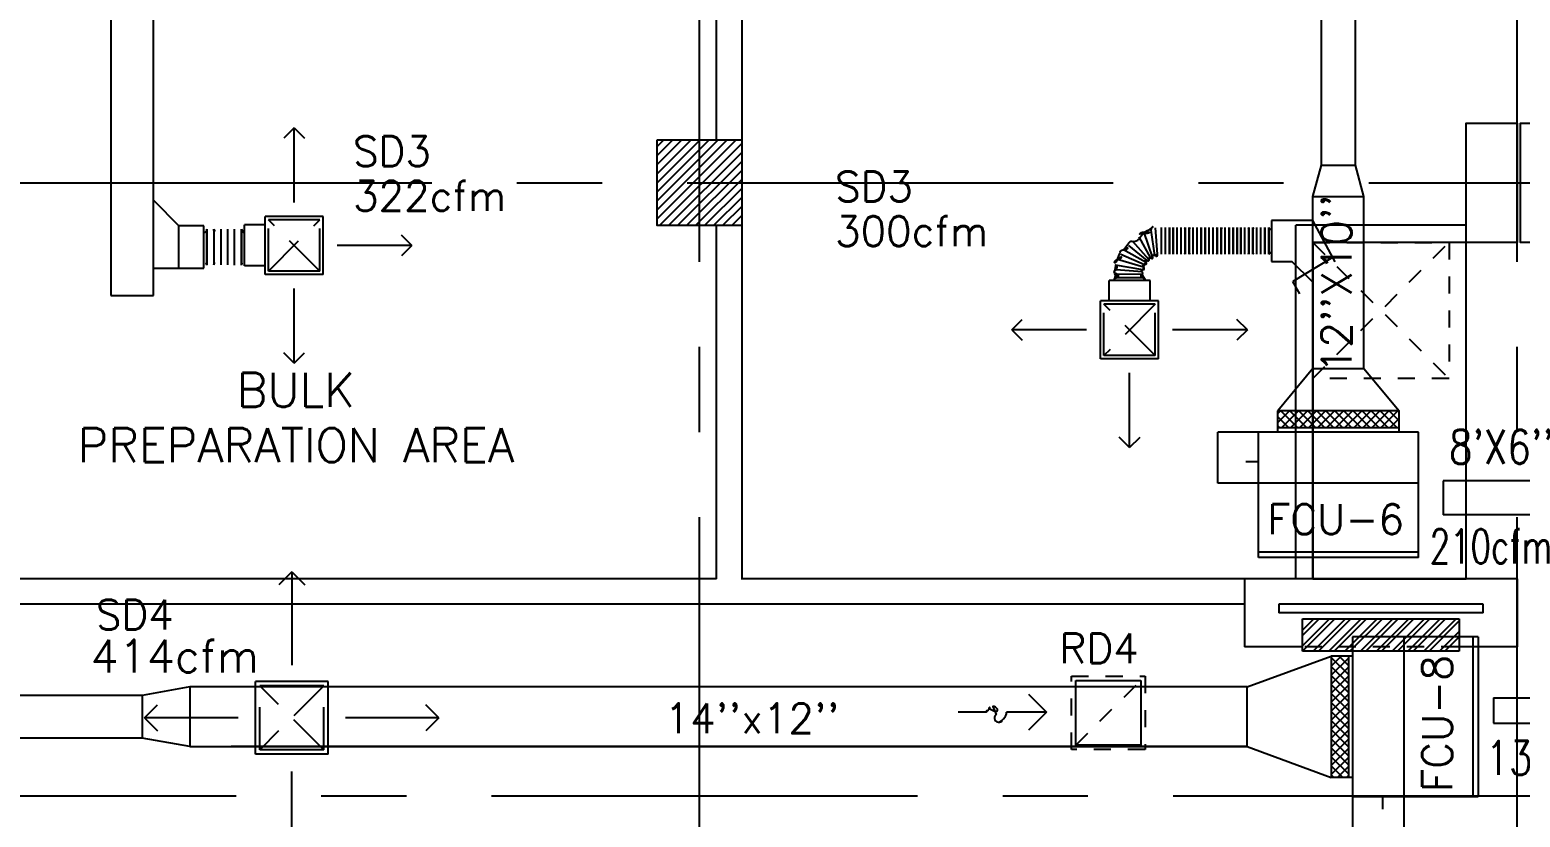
# Model space of a CAD drawing. Extents: x 417866230.2 to 417866327.8, y 43498045.5 to 43498135.4.
# Drawn here: x 417866275.09 to 417866283.83, y 43498080.98 to 43498085.6 of the extents above; entities that cross this region are included whole.
import ezdxf
from ezdxf.enums import TextEntityAlignment as Align

# ---------------------------------------------------------------- set-up
doc = ezdxf.new("R2010")
doc.units = 0
doc.header["$MEASUREMENT"] = 0
doc.linetypes.add('CENTERX2', pattern=[4, 2.5, -0.5, 0.5, -0.5])
doc.linetypes.add('HIDDEN', pattern=[0.375, 0.25, -0.125])
doc.layers.get('0').update_dxf_attribs({"linetype": 'CONTINUOUS'})
for name, color, linetype in [('AXES', 11, 'CENTERX2'), ('COL', 9, 'CONTINUOUS'), ('DUCT', 6, 'CONTINUOUS'), ('FCU', 6, 'CONTINUOUS'), ('FHC', 9, 'CONTINUOUS'), ('HAT', 12, 'CONTINUOUS'), ('M-AC-FLEX', 3, 'CONTINUOUS'), ('M-EGU.', 2, 'CONTINUOUS'), ('RM-NAME', 9, 'CONTINUOUS'), ('SCD', 2, 'CONTINUOUS'), ('SHAFT', 9, 'CONTINUOUS'), ('WALL', 4, 'CONTINUOUS')]:
    doc.layers.add(name, color=color, linetype=linetype)
doc.styles.add('ROMANS', font='ROMANS.shx', dxfattribs={"width": 0.6})

# ---------------------------------------------------------------- blocks, each defined once
blk = doc.blocks.new('RM1')
at = {"layer": 'RM-NAME', "style": 'ROMANS'}
for tag, p in [('ROOMNAME1', (0, 323.8)), ('ROOMNAME2', (0, 0))]:
    blk.add_attdef(tag, text='', height=200, dxfattribs=at).set_placement(p, align=Align.MIDDLE)
blk = doc.blocks.new('*X63')
at = {"color": 0}
for p, q in [((61359.2, 32297.1), (61823.1, 32761)), ((61359.2, 32350.2), (61770.1, 32761)), ((61359.2, 32403.2), (61717, 32761)), ((61359.2, 32456.2), (61664, 32761)), ((61359.2, 32509.3), (61611, 32761)), ((61359.2, 32562.3), (61557.9, 32761)), ((61359.2, 32615.3), (61504.9, 32761)), ((61359.2, 32668.4), (61451.9, 32761)), ((61359.2, 32721.4), (61398.8, 32761)), ((61376.1, 32261), (61859.2, 32744.1)), ((61429.2, 32261), (61859.2, 32691.1)), ((61482.2, 32261), (61859.2, 32638)), ((61535.2, 32261), (61859.2, 32585)), ((61588.3, 32261), (61859.2, 32532)), ((61641.3, 32261), (61859.2, 32478.9)), ((61694.3, 32261), (61859.2, 32425.9)), ((61747.4, 32261), (61859.2, 32372.9)), ((61800.4, 32261), (61859.2, 32319.8)), ((61853.4, 32261), (61859.2, 32266.8))]:
    blk.add_line(p, q, dxfattribs=at)
blk = doc.blocks.new('C11')
at = {"layer": 'HAT'}
h = blk.add_hatch(dxfattribs=at)
h.set_pattern_fill('ANSI31', color=256, scale=300, style=0)
h.set_pattern_definition([(45, (-383765.23, -62181), (-26.5165043, 26.5165043), [])])
h.paths.add_polyline_path([(-20, 350), (-20, 700), (-320, 700), (-320, 350)])
h.paths.add_polyline_path([(-320, 0), (-20, 0), (-20, 350), (-320, 350)])
h = blk.add_hatch(dxfattribs=at)
h.set_pattern_fill('ANSI31', color=256, scale=300, style=0)
h.set_pattern_definition([(45, (-383445.23, -62181), (-26.5165043, 26.5165043), [])])
h.paths.add_polyline_path([(300, 350), (300, 700), (0, 700), (0, 350)])
h.paths.add_polyline_path([(0, 0), (300, 0), (300, 350), (0, 350)])
at = {"layer": 'COL'}
for points in [[(-20, 700), (-20, 0), (-320, 0), (-320, 700)], [(300, 700), (300, 0), (0, 0), (0, 700)]]:
    blk.add_lwpolyline(points, close=True, dxfattribs=at)
blk = doc.blocks.new('*X118')
at = {"color": 0}
for p, q in [((23911.7, -1650.2), (23966, -1595.9)), ((23911.7, -1597.2), (23912.9, -1595.9)), ((23969.8, -1695.9), (23911.7, -1637.8)), ((23919, -1695.9), (24019, -1595.9)), ((24022.8, -1695.9), (23922.8, -1595.9)), ((23972, -1695.9), (24072, -1595.9)), ((24075.9, -1695.9), (23975.9, -1595.9)), ((24025.1, -1695.9), (24125.1, -1595.9)), ((24128.9, -1695.9), (24028.9, -1595.9)), ((24078.1, -1695.9), (24178.1, -1595.9)), ((24181.9, -1695.9), (24081.9, -1595.9)), ((24131.1, -1695.9), (24231.1, -1595.9)), ((24235, -1695.9), (24135, -1595.9)), ((24184.2, -1695.9), (24284.2, -1595.9)), ((24288, -1695.9), (24188, -1595.9)), ((24237.2, -1695.9), (24337.2, -1595.9)), ((24341, -1695.9), (24241, -1595.9)), ((24290.2, -1695.9), (24390.2, -1595.9)), ((24394.1, -1695.9), (24294.1, -1595.9)), ((24343.3, -1695.9), (24443.3, -1595.9)), ((24447.1, -1695.9), (24347.1, -1595.9)), ((24396.3, -1695.9), (24496.3, -1595.9)), ((24500.1, -1695.9), (24400.1, -1595.9)), ((24449.3, -1695.9), (24549.3, -1595.9)), ((24553.2, -1695.9), (24453.2, -1595.9)), ((24502.4, -1695.9), (24602.4, -1595.9)), ((24606.2, -1695.9), (24506.2, -1595.9)), ((24555.4, -1695.9), (24623.7, -1627.6)), ((24623.7, -1660.4), (24559.2, -1595.9)), ((24623.7, -1607.4), (24612.3, -1595.9)), ((23916.8, -1695.9), (23911.7, -1690.9)), ((24608.4, -1695.9), (24623.7, -1680.7))]:
    blk.add_line(p, q, dxfattribs=at)
blk = doc.blocks.new('WAP12')
at = {"color": 6}
for p, q in [((-558.8, 528.5), (381.2, 528.5)), ((-558.8, 528.5), (-558.8, -208.5)), ((381.2, 528.5), (381.2, -208.5)), ((-558.8, 91.5), (381.2, 91.5)), ((-558.8, -208.5), (381.2, -208.5))]:
    blk.add_line(p, q, dxfattribs=at)
at = {"color": 3}
for p, q in [((-558.8, 496.5), (381.2, 496.5)), ((381.2, 91.5), (619.2, 91.5)), ((619.2, 91.5), (619.2, -208.5)), ((381.2, -33.5), (454.5, -33.5)), ((-444.8, -208.5), (-444.8, -333.5)), ((-444.8, -233.5), (267.2, -233.5)), ((267.2, -208.5), (267.2, -333.5)), ((381.2, -208.5), (619.2, -208.5)), ((-444.8, -333.5), (267.2, -333.5))]:
    blk.add_line(p, q, dxfattribs=at)
at = {"color": 11}
blk.add_blockref('*X118', (-24356.5, 1362.4), dxfattribs=at)
blk = doc.blocks.new('15RCD')
at = {"layer": 'M-EGU.', "linetype": 'HIDDEN'}
for p, q in [((-215.5, -215.5), (-215.5, 215.5)), ((-215.5, 215.5), (215.5, 215.5)), ((-190.5, -190.5), (190.5, 190.5)), ((215.5, 215.5), (215.5, -215.5)), ((215.5, -215.5), (-215.5, -215.5))]:
    blk.add_line(p, q, dxfattribs=at)
at = {"layer": 'M-EGU.'}
for p, q in [((-190.5, -190.5), (-190.5, 190.5)), ((-190.5, 190.5), (190.5, 190.5)), ((190.5, 190.5), (190.5, -190.5)), ((-468.7, 110.1), (-362.7, 4)), ((-717.7, 4), (-880.4, 4)), ((-362.7, 4), (-598.2, 4)), ((-362.7, 4), (-468.7, -102)), ((190.5, -190.5), (-190.5, -190.5))]:
    blk.add_line(p, q, dxfattribs=at)
blk.add_lwpolyline([(-717.7, 4, -0.1324), (-701, 28.2, -0.15664), (-677.9, 37.7, -0.736612), (-658.9, -9.5, 0.774232), (-638, -55.2, 0.203349), (-606.4, -34.6, 0.193808), (-598.2, 4)], format="xyb", dxfattribs=at)

msp = doc.modelspace()

# ---------------------------------------------------------------- hatches: boundary and pattern name
at = {"layer": 'FHC', "linetype": 'ByBlock', "ltscale": 0.3}
h = msp.add_hatch(dxfattribs=at)
h.set_pattern_fill('ANSI32', color=256, scale=175, style=0)
h.set_pattern_definition([(44.999998, (417866050.36067, 43498050.901076), (-0.046403885, 0.046403882), []), (44.999998, (417866050.391606, 43498050.901076), (-0.046403885, 0.046403882), [])])
h.paths.add_polyline_path([(417866283.4769, 43498081.9521), (417866283.4769, 43498082.1421), (417866282.5569, 43498082.1421), (417866282.5569, 43498081.9521)])
h.paths.add_polyline_path([(417866282.3443, 43498081.531), (417866282.3443, 43498081.9518), (417866282.6068, 43498081.9518), (417866282.6068, 43498081.531)], flags=9)

# ---------------------------------------------------------------- linework, layer by layer
at = {"layer": 'AXES'}
for p, q in [((417866279.0169, 43498056.2378), (417866279.0169, 43498135.0505)), ((417866283.8169, 43498056.2378), (417866283.8169, 43498134.3653)), ((417866230.9454, 43498084.7021), (417866300.0369, 43498084.7021)), ((417866241.7969, 43498081.1021), (417866300.0369, 43498081.1021))]:
    msp.add_line(p, q, dxfattribs=at)
at = {"layer": 'COL'}
msp.add_lwpolyline([(417866278.7669, 43498084.9521), (417866278.7669, 43498084.4521), (417866279.2669, 43498084.4521), (417866279.2669, 43498084.9521)], close=True, dxfattribs=at)
at = {"layer": 'DUCT'}
for p, q in [((417866282.6675, 43498084.8048), (417866282.6675, 43498089.8882)), ((417866282.8675, 43498084.8048), (417866282.8675, 43498089.8882)), ((417866275.5616, 43498088.1723), (417866275.5616, 43498084.0396)), ((417866275.8116, 43498084.0396), (417866275.8116, 43498088.0223)), ((417866282.6175, 43498084.6221), (417866282.6675, 43498084.8048)), ((417866282.6675, 43498084.8048), (417866282.8675, 43498084.8048)), ((417866282.9175, 43498084.6221), (417866282.8675, 43498084.8048)), ((417866275.8116, 43498084.6), (417866275.9616, 43498084.45)), ((417866282.6175, 43498084.6221), (417866282.9175, 43498084.6221)), ((417866282.6175, 43498083.6112), (417866282.6175, 43498084.6221)), ((417866282.9175, 43498083.6112), (417866282.9175, 43498084.6221)), ((417866282.6151, 43498084.4804), (417866282.3751, 43498084.4804)), ((417866282.3751, 43498084.4804), (417866282.3751, 43498084.2404)), ((417866282.6151, 43498084.4804), (417866282.7458, 43498084.2381)), ((417866276.1069, 43498084.45), (417866275.9616, 43498084.45)), ((417866275.9616, 43498084.2), (417866275.9616, 43498084.45)), ((417866276.1069, 43498084.2), (417866276.1069, 43498084.45)), ((417866282.3751, 43498084.2404), (417866282.4951, 43498084.2404)), ((417866282.6151, 43498084.1204), (417866282.4951, 43498084.2404)), ((417866282.7323, 43498084.2632), (417866282.4996, 43498084.1227)), ((417866275.8116, 43498084.2), (417866276.1069, 43498084.2)), ((417866282.5413, 43498084.0506), (417866282.4996, 43498084.1227)), ((417866275.5616, 43498084.0396), (417866275.8116, 43498084.0396)), ((417866282.6175, 43498083.6112), (417866282.4115, 43498083.3631)), ((417866282.6175, 43498083.6112), (417866282.9175, 43498083.6112)), ((417866282.9175, 43498083.6112), (417866283.1235, 43498083.3631)), ((417866284.0466, 43498082.952), (417866283.3833, 43498082.952)), ((417866283.3833, 43498082.952), (417866283.3833, 43498082.752)), ((417866284.1466, 43498082.752), (417866283.3833, 43498082.752)), ((417866282.2327, 43498081.7418), (417866282.7259, 43498081.9228)), ((417866275.7456, 43498081.6918), (417866274.8213, 43498081.6918)), ((417866276.0265, 43498081.7418), (417866275.7456, 43498081.6918)), ((417866275.7456, 43498081.6918), (417866275.7456, 43498081.4418)), ((417866282.2327, 43498081.7418), (417866276.0265, 43498081.7418)), ((417866276.0265, 43498081.7418), (417866276.0265, 43498081.3918)), ((417866282.2327, 43498081.3918), (417866282.2327, 43498081.7418)), ((417866283.6779, 43498081.6784), (417866284.0966, 43498081.6784)), ((417866283.6779, 43498081.6784), (417866283.6779, 43498081.5284)), ((417866283.6779, 43498081.5284), (417866284.0966, 43498081.5284)), ((417866275.7456, 43498081.4418), (417866274.8213, 43498081.4418)), ((417866276.0265, 43498081.3918), (417866275.7456, 43498081.4418)), ((417866276.0265, 43498081.3918), (417866282.2327, 43498081.3918)), ((417866282.2327, 43498081.3918), (417866276.2688, 43498081.3918)), ((417866282.2327, 43498081.3918), (417866282.7259, 43498081.2108))]:
    msp.add_line(p, q, dxfattribs=at)
at = {"layer": 'FHC', "linetype": 'ByBlock', "ltscale": 0.3}
for p, q in [((417866282.5569, 43498082.1421), (417866283.4769, 43498082.1421)), ((417866282.5569, 43498081.9521), (417866282.5569, 43498082.1421)), ((417866283.4769, 43498082.1421), (417866283.4769, 43498081.9521)), ((417866283.4769, 43498081.9521), (417866282.5569, 43498081.9521))]:
    msp.add_line(p, q, dxfattribs=at)
at = {"layer": 'FHC', "linetype": 'HIDDEN', "ltscale": 0.25}
msp.add_line((417866283.47, 43498081.9771), (417866282.5663, 43498081.9771), dxfattribs=at)
at = {"layer": 'M-AC-FLEX', "color": 11}
for p, q in [((417866276.1261, 43498084.4294), (417866276.1261, 43498084.2193)), ((417866276.1261, 43498084.4294), (417866276.1261, 43498084.2193)), ((417866276.1261, 43498084.219), (417866276.1261, 43498084.4291)), ((417866276.1261, 43498084.219), (417866276.1261, 43498084.4291)), ((417866276.1661, 43498084.4294), (417866276.1661, 43498084.2193)), ((417866276.2069, 43498084.4294), (417866276.2069, 43498084.2193)), ((417866276.2069, 43498084.4294), (417866276.2069, 43498084.2193)), ((417866276.2476, 43498084.4294), (417866276.2476, 43498084.2193)), ((417866276.2476, 43498084.4294), (417866276.2476, 43498084.2193)), ((417866276.2883, 43498084.219), (417866276.2883, 43498084.4291)), ((417866276.3284, 43498084.4294), (417866276.3284, 43498084.2193)), ((417866276.3284, 43498084.4294), (417866276.3284, 43498084.2193)), ((417866276.3284, 43498084.219), (417866276.3284, 43498084.4291)), ((417866276.3284, 43498084.219), (417866276.3284, 43498084.4291)), ((417866281.6767, 43498084.267), (417866281.6283, 43498084.4096)), ((417866281.6895, 43498084.2741), (417866281.6675, 43498084.4241)), ((417866281.7051, 43498084.2819), (417866281.6931, 43498084.4381)), ((417866281.7285, 43498084.2819), (417866281.7285, 43498084.4389)), ((417866281.752, 43498084.2819), (417866281.752, 43498084.4389)), ((417866281.7754, 43498084.4391), (417866281.7754, 43498084.2821)), ((417866281.7754, 43498084.2819), (417866281.7754, 43498084.4389)), ((417866281.7985, 43498084.4391), (417866281.7985, 43498084.2821)), ((417866281.7985, 43498084.2819), (417866281.7985, 43498084.4389)), ((417866281.822, 43498084.2819), (417866281.822, 43498084.4389)), ((417866281.822, 43498084.2819), (417866281.822, 43498084.4389)), ((417866281.8454, 43498084.2819), (417866281.8454, 43498084.4389)), ((417866281.8454, 43498084.2819), (417866281.8454, 43498084.4389)), ((417866281.8689, 43498084.4391), (417866281.8689, 43498084.2821)), ((417866281.8689, 43498084.4391), (417866281.8689, 43498084.2821)), ((417866281.8689, 43498084.2819), (417866281.8689, 43498084.4389)), ((417866281.8689, 43498084.2819), (417866281.8689, 43498084.4389)), ((417866281.8919, 43498084.4391), (417866281.8919, 43498084.2821)), ((417866281.8919, 43498084.4391), (417866281.8919, 43498084.2821)), ((417866281.8919, 43498084.2819), (417866281.8919, 43498084.4389)), ((417866281.8919, 43498084.2819), (417866281.8919, 43498084.4389)), ((417866281.9154, 43498084.2819), (417866281.9154, 43498084.4389)), ((417866281.9154, 43498084.2819), (417866281.9154, 43498084.4389)), ((417866281.9389, 43498084.2819), (417866281.9389, 43498084.4389)), ((417866281.9389, 43498084.2819), (417866281.9389, 43498084.4389)), ((417866281.9623, 43498084.4391), (417866281.9623, 43498084.2821)), ((417866281.9623, 43498084.4391), (417866281.9623, 43498084.2821)), ((417866281.9623, 43498084.2819), (417866281.9623, 43498084.4389)), ((417866281.9623, 43498084.2819), (417866281.9623, 43498084.4389)), ((417866281.9854, 43498084.4391), (417866281.9854, 43498084.2821)), ((417866281.9854, 43498084.4391), (417866281.9854, 43498084.2821)), ((417866281.9854, 43498084.2819), (417866281.9854, 43498084.4389)), ((417866281.9854, 43498084.2819), (417866281.9854, 43498084.4389)), ((417866282.0088, 43498084.2819), (417866282.0088, 43498084.4389)), ((417866282.0088, 43498084.2819), (417866282.0088, 43498084.4389)), ((417866282.0323, 43498084.2819), (417866282.0323, 43498084.4389)), ((417866282.0323, 43498084.2819), (417866282.0323, 43498084.4389)), ((417866282.0558, 43498084.4391), (417866282.0558, 43498084.2821)), ((417866282.0558, 43498084.4391), (417866282.0558, 43498084.2821)), ((417866282.0558, 43498084.2819), (417866282.0558, 43498084.4389)), ((417866282.0558, 43498084.2819), (417866282.0558, 43498084.4389)), ((417866282.0788, 43498084.4391), (417866282.0788, 43498084.2821)), ((417866282.0788, 43498084.4391), (417866282.0788, 43498084.2821)), ((417866282.0788, 43498084.2819), (417866282.0788, 43498084.4389)), ((417866282.0788, 43498084.2819), (417866282.0788, 43498084.4389)), ((417866282.1023, 43498084.2819), (417866282.1023, 43498084.4389)), ((417866282.1023, 43498084.2819), (417866282.1023, 43498084.4389)), ((417866282.1257, 43498084.4391), (417866282.1257, 43498084.2821)), ((417866282.1257, 43498084.2819), (417866282.1257, 43498084.4389)), ((417866282.1257, 43498084.2819), (417866282.1257, 43498084.4389)), ((417866282.1257, 43498084.2819), (417866282.1257, 43498084.4389)), ((417866282.1492, 43498084.4391), (417866282.1492, 43498084.2821)), ((417866282.1492, 43498084.2819), (417866282.1492, 43498084.4389)), ((417866282.1492, 43498084.2819), (417866282.1492, 43498084.4389)), ((417866282.1492, 43498084.2819), (417866282.1492, 43498084.4389)), ((417866282.1723, 43498084.4391), (417866282.1723, 43498084.2821)), ((417866282.1723, 43498084.2819), (417866282.1723, 43498084.4389)), ((417866282.1723, 43498084.2819), (417866282.1723, 43498084.4389)), ((417866282.1723, 43498084.2819), (417866282.1723, 43498084.4389)), ((417866282.1957, 43498084.4391), (417866282.1957, 43498084.2821)), ((417866282.1957, 43498084.2819), (417866282.1957, 43498084.4389)), ((417866282.1957, 43498084.2819), (417866282.1957, 43498084.4389)), ((417866282.1957, 43498084.2819), (417866282.1957, 43498084.4389)), ((417866282.2192, 43498084.2819), (417866282.2192, 43498084.4389)), ((417866282.2192, 43498084.2819), (417866282.2192, 43498084.4389)), ((417866282.2427, 43498084.4391), (417866282.2427, 43498084.2821)), ((417866282.2427, 43498084.4391), (417866282.2427, 43498084.2821)), ((417866282.2427, 43498084.2819), (417866282.2427, 43498084.4389)), ((417866282.2427, 43498084.2819), (417866282.2427, 43498084.4389)), ((417866282.2657, 43498084.4391), (417866282.2657, 43498084.2821)), ((417866282.2657, 43498084.4391), (417866282.2657, 43498084.2821)), ((417866282.2657, 43498084.2819), (417866282.2657, 43498084.4389)), ((417866282.2657, 43498084.2819), (417866282.2657, 43498084.4389)), ((417866282.2892, 43498084.2819), (417866282.2892, 43498084.4389)), ((417866282.2892, 43498084.2819), (417866282.2892, 43498084.4389)), ((417866282.3126, 43498084.2819), (417866282.3126, 43498084.4389)), ((417866282.3126, 43498084.2819), (417866282.3126, 43498084.4389)), ((417866282.3361, 43498084.4391), (417866282.3361, 43498084.2821)), ((417866282.3361, 43498084.4391), (417866282.3361, 43498084.2821)), ((417866282.3361, 43498084.2819), (417866282.3361, 43498084.4389)), ((417866282.3361, 43498084.2819), (417866282.3361, 43498084.4389)), ((417866282.3591, 43498084.4391), (417866282.3591, 43498084.2821)), ((417866282.3591, 43498084.4391), (417866282.3591, 43498084.2821)), ((417866282.3592, 43498084.2819), (417866282.3592, 43498084.4389)), ((417866282.3592, 43498084.2819), (417866282.3592, 43498084.4389)), ((417866281.6361, 43498084.2353), (417866281.5065, 43498084.3074)), ((417866281.6444, 43498084.2451), (417866281.5365, 43498084.3331)), ((417866281.6556, 43498084.2508), (417866281.5606, 43498084.3567)), ((417866281.6674, 43498084.259), (417866281.598, 43498084.3853)), ((417866281.6205, 43498084.1908), (417866281.4592, 43498084.2179)), ((417866281.6236, 43498084.2055), (417866281.4705, 43498084.2513)), ((417866281.6289, 43498084.22), (417866281.4911, 43498084.2808)), ((417866281.6156, 43498084.1785), (417866281.4631, 43498084.1909)), ((417866281.4631, 43498084.1675), (417866281.6135, 43498084.1654)), ((417866281.6201, 43498084.144), (417866281.4631, 43498084.144))]:
    msp.add_line(p, q, dxfattribs=at)
at = {"layer": 'M-AC-FLEX'}
for points in [[(417866276.1069, 43498084.4091, 0.397838), (417866276.1261, 43498084.4294)], [(417866276.1261, 43498084.4294, -0.397837), (417866276.1069, 43498084.4091, -0.397837)], [(417866276.1261, 43498084.4294, -0.397837), (417866276.1069, 43498084.4091, -0.397837)], [(417866276.1661, 43498084.4287, -0.00451), (417866276.1661, 43498084.4291, 1.018005), (417866276.1261, 43498084.4291)], [(417866276.1261, 43498084.4287, 0.00451), (417866276.1261, 43498084.4291, -1.018005), (417866276.1661, 43498084.4291)], [(417866276.1661, 43498084.4294, 1), (417866276.2069, 43498084.4294, -1), (417866276.2476, 43498084.4294)], [(417866276.1661, 43498084.4294, 0.412332), (417866276.1864, 43498084.409, 0.412332)], [(417866276.2069, 43498084.4294, -1), (417866276.1661, 43498084.4294)], [(417866276.2069, 43498084.4294, -1), (417866276.2476, 43498084.4294)], [(417866276.2883, 43498084.4294, -1), (417866276.2476, 43498084.4294, 1), (417866276.2069, 43498084.4294)], [(417866276.2476, 43498084.4294, 1), (417866276.2069, 43498084.4294)], [(417866276.2476, 43498084.4294, 1), (417866276.2883, 43498084.4294)], [(417866276.3284, 43498084.4287, -0.00451), (417866276.3284, 43498084.4291, 1.018005), (417866276.2883, 43498084.4291)], [(417866276.2883, 43498084.4287, 0.00451), (417866276.2883, 43498084.4291, -1.018005), (417866276.3284, 43498084.4291)], [(417866276.3473, 43498084.4091, -0.393445), (417866276.3284, 43498084.4294)], [(417866276.3284, 43498084.4294, 0.393445), (417866276.3473, 43498084.4091, 0.393445)], [(417866281.6283, 43498084.4096, 0.604437), (417866281.598, 43498084.3853, -0.497993), (417866281.5606, 43498084.3567)], [(417866281.6282, 43498084.41, 0.562442), (417866281.6675, 43498084.4241, -0.803591), (417866281.6931, 43498084.4381)], [(417866281.6931, 43498084.4381, 0.661578), (417866281.7285, 43498084.4389, -1), (417866281.752, 43498084.4389)], [(417866281.7754, 43498084.4389, -1), (417866281.752, 43498084.4389, 1), (417866281.7285, 43498084.4389)], [(417866281.7754, 43498084.4389, -0.999838), (417866281.7985, 43498084.4393)], [(417866281.7985, 43498084.4389, 0.999838), (417866281.7754, 43498084.4393)], [(417866281.7754, 43498084.4391, -0.008922), (417866281.7754, 43498084.4395)], [(417866281.7754, 43498084.4393, 0.004461), (417866281.7754, 43498084.4391)], [(417866281.7985, 43498084.4389, 1), (417866281.822, 43498084.4389, -1), (417866281.8454, 43498084.4389)], [(417866281.7985, 43498084.4389, -0.00451), (417866281.7985, 43498084.4391, 0.008922), (417866281.7985, 43498084.4395)], [(417866281.7985, 43498084.4393, -0.004461), (417866281.7985, 43498084.4391)], [(417866281.8689, 43498084.4389, -1), (417866281.8454, 43498084.4389, 1), (417866281.822, 43498084.4389)], [(417866281.8689, 43498084.4389, -0.412332), (417866281.8572, 43498084.4272, -0.412332)], [(417866281.8919, 43498084.4389, 0.999838), (417866281.8689, 43498084.4393)], [(417866281.8689, 43498084.4389, -0.999838), (417866281.8919, 43498084.4393)], [(417866281.8689, 43498084.4389, -0.999838), (417866281.8919, 43498084.4393)], [(417866281.8919, 43498084.4389, 0.999838), (417866281.8689, 43498084.4393)], [(417866281.8689, 43498084.4389, 0.00451), (417866281.8689, 43498084.4391, -0.008922), (417866281.8689, 43498084.4395)], [(417866281.8689, 43498084.4391, -0.008922), (417866281.8689, 43498084.4395)], [(417866281.8689, 43498084.4393, 0.004461), (417866281.8689, 43498084.4391)], [(417866281.8689, 43498084.4393, 0.004461), (417866281.8689, 43498084.4391)], [(417866281.8919, 43498084.4389, 1), (417866281.9154, 43498084.4389, -1), (417866281.9389, 43498084.4389)], [(417866281.8919, 43498084.4391, 0.008922), (417866281.8919, 43498084.4395)], [(417866281.8919, 43498084.4389, -0.00451), (417866281.8919, 43498084.4391, 0.008922), (417866281.8919, 43498084.4395)], [(417866281.8919, 43498084.4393, -0.004461), (417866281.8919, 43498084.4391)], [(417866281.8919, 43498084.4393, -0.004461), (417866281.8919, 43498084.4391)], [(417866281.8919, 43498084.4389, 0.412332), (417866281.9036, 43498084.4272, 0.412332)], [(417866281.9623, 43498084.4389, -1), (417866281.9389, 43498084.4389, 1), (417866281.9154, 43498084.4389)], [(417866281.9854, 43498084.4389, 0.999838), (417866281.9623, 43498084.4393)], [(417866281.9623, 43498084.4389, -0.999838), (417866281.9854, 43498084.4393)], [(417866281.9623, 43498084.4389, -0.999838), (417866281.9854, 43498084.4393)], [(417866281.9854, 43498084.4389, 0.999838), (417866281.9623, 43498084.4393)], [(417866281.9623, 43498084.4389, 0.00451), (417866281.9623, 43498084.4391, -0.008922), (417866281.9623, 43498084.4395)], [(417866281.9623, 43498084.4391, -0.008922), (417866281.9623, 43498084.4395)], [(417866281.9623, 43498084.4393, 0.004461), (417866281.9623, 43498084.4391)], [(417866281.9623, 43498084.4393, 0.004461), (417866281.9623, 43498084.4391)], [(417866281.9854, 43498084.4389, 1), (417866282.0088, 43498084.4389, -1), (417866282.0323, 43498084.4389)], [(417866281.9854, 43498084.4391, 0.008922), (417866281.9854, 43498084.4395)], [(417866281.9854, 43498084.4389, -0.00451), (417866281.9854, 43498084.4391, 0.008922), (417866281.9854, 43498084.4395)], [(417866281.9854, 43498084.4393, -0.004461), (417866281.9854, 43498084.4391)], [(417866281.9854, 43498084.4393, -0.004461), (417866281.9854, 43498084.4391)], [(417866282.0558, 43498084.4389, -1), (417866282.0323, 43498084.4389, 1), (417866282.0088, 43498084.4389)], [(417866282.0558, 43498084.4389, -0.412332), (417866282.0441, 43498084.4272, -0.412332)], [(417866282.0558, 43498084.4389, -0.999838), (417866282.0788, 43498084.4393)], [(417866282.0788, 43498084.4389, 0.999838), (417866282.0558, 43498084.4393)], [(417866282.0788, 43498084.4389, 0.999838), (417866282.0558, 43498084.4393)], [(417866282.0558, 43498084.4389, -0.999838), (417866282.0788, 43498084.4393)], [(417866282.0558, 43498084.4391, -0.008922), (417866282.0558, 43498084.4395)], [(417866282.0558, 43498084.4389, 0.00451), (417866282.0558, 43498084.4391, -0.008922), (417866282.0558, 43498084.4395)], [(417866282.0558, 43498084.4393, 0.004461), (417866282.0558, 43498084.4391)], [(417866282.0558, 43498084.4393, 0.004461), (417866282.0558, 43498084.4391)], [(417866282.0788, 43498084.4389, 1), (417866282.1023, 43498084.4389, -1), (417866282.1257, 43498084.4389)], [(417866282.0788, 43498084.4389, -0.00451), (417866282.0788, 43498084.4391, 0.008922), (417866282.0788, 43498084.4395)], [(417866282.0788, 43498084.4391, 0.008922), (417866282.0788, 43498084.4395)], [(417866282.0788, 43498084.4393, -0.004461), (417866282.0788, 43498084.4391)], [(417866282.0788, 43498084.4393, -0.004461), (417866282.0788, 43498084.4391)], [(417866282.0788, 43498084.4389, 0.412332), (417866282.0905, 43498084.4272, 0.412332)], [(417866282.1492, 43498084.4389, -1), (417866282.1257, 43498084.4389, 1), (417866282.1023, 43498084.4389)], [(417866282.1027, 43498084.4389, -0.999838), (417866282.1257, 43498084.4393)], [(417866282.1257, 43498084.4389, 0.999838), (417866282.1027, 43498084.4393)], [(417866282.1027, 43498084.4391, -0.008922), (417866282.1027, 43498084.4395)], [(417866282.1027, 43498084.4393, 0.004461), (417866282.1027, 43498084.4391)], [(417866282.1257, 43498084.4389, -0.00451), (417866282.1257, 43498084.4391, 0.008922), (417866282.1257, 43498084.4395)], [(417866282.1257, 43498084.4393, -0.004461), (417866282.1257, 43498084.4391)], [(417866282.1723, 43498084.4419, 0.875815), (417866282.1492, 43498084.4389)], [(417866282.1492, 43498084.4419, -0.875815), (417866282.1723, 43498084.4389)], [(417866282.1492, 43498084.4389, 0.00451), (417866282.1492, 43498084.4391, -0.008922), (417866282.1492, 43498084.4395)], [(417866282.1492, 43498084.4394, 0.001891), (417866282.1492, 43498084.4393)], [(417866282.1492, 43498084.4389, -0.01071), (417866282.1492, 43498084.4394, -0.01071)], [(417866282.1492, 43498084.4393, 0.004461), (417866282.1492, 43498084.4391)], [(417866282.1723, 43498084.4389, 1), (417866282.1957, 43498084.4389, -1), (417866282.2192, 43498084.4389)], [(417866282.1723, 43498084.4389, -0.00451), (417866282.1723, 43498084.4391, 0.008922), (417866282.1723, 43498084.4395)], [(417866282.1723, 43498084.4394, -0.001891), (417866282.1723, 43498084.4393)], [(417866282.1723, 43498084.4389, 0.01071), (417866282.1723, 43498084.4394, 0.01071)], [(417866282.1723, 43498084.4393, -0.004461), (417866282.1723, 43498084.4391)], [(417866282.2427, 43498084.4389, -1), (417866282.2192, 43498084.4389, 1), (417866282.1957, 43498084.4389)], [(417866282.2188, 43498084.4389, 0.999838), (417866282.1957, 43498084.4393)], [(417866282.1957, 43498084.4389, -0.999838), (417866282.2188, 43498084.4393)], [(417866282.1957, 43498084.4389, 0.00451), (417866282.1957, 43498084.4391, -0.008922), (417866282.1957, 43498084.4395)], [(417866282.1957, 43498084.4393, 0.004461), (417866282.1957, 43498084.4391)], [(417866282.2188, 43498084.4391, 0.008922), (417866282.2188, 43498084.4395)], [(417866282.2188, 43498084.4393, -0.004461), (417866282.2188, 43498084.4391)], [(417866282.2427, 43498084.4389, -0.412332), (417866282.231, 43498084.4272, -0.412332)], [(417866282.2657, 43498084.4389, 0.999838), (417866282.2427, 43498084.4393)], [(417866282.2427, 43498084.4389, -0.999838), (417866282.2657, 43498084.4393)], [(417866282.2427, 43498084.4389, -0.999838), (417866282.2657, 43498084.4393)], [(417866282.2657, 43498084.4389, 0.999838), (417866282.2427, 43498084.4393)], [(417866282.2427, 43498084.4389, 0.00451), (417866282.2427, 43498084.4391, -0.008922), (417866282.2427, 43498084.4395)], [(417866282.2427, 43498084.4391, -0.008922), (417866282.2427, 43498084.4395)], [(417866282.2427, 43498084.4393, 0.004461), (417866282.2427, 43498084.4391)], [(417866282.2427, 43498084.4393, 0.004461), (417866282.2427, 43498084.4391)], [(417866282.2657, 43498084.4389, 1), (417866282.2892, 43498084.4389, -1), (417866282.3126, 43498084.4389)], [(417866282.2657, 43498084.4391, 0.008922), (417866282.2657, 43498084.4395)], [(417866282.2657, 43498084.4389, -0.00451), (417866282.2657, 43498084.4391, 0.008922), (417866282.2657, 43498084.4395)], [(417866282.2657, 43498084.4393, -0.004461), (417866282.2657, 43498084.4391)], [(417866282.2657, 43498084.4393, -0.004461), (417866282.2657, 43498084.4391)], [(417866282.2657, 43498084.4389, 0.412332), (417866282.2774, 43498084.4272, 0.412332)], [(417866282.3361, 43498084.4389, -1), (417866282.3126, 43498084.4389, 1), (417866282.2892, 43498084.4389)], [(417866282.3361, 43498084.4389, -0.999838), (417866282.3592, 43498084.4393)], [(417866282.3592, 43498084.4389, 0.999838), (417866282.3361, 43498084.4393)], [(417866282.3592, 43498084.4389, 0.999838), (417866282.3361, 43498084.4393)], [(417866282.3361, 43498084.4389, -0.999838), (417866282.3592, 43498084.4393)], [(417866282.3361, 43498084.4391, -0.008922), (417866282.3361, 43498084.4395)], [(417866282.3361, 43498084.4389, 0.00451), (417866282.3361, 43498084.4391, -0.008922), (417866282.3361, 43498084.4395)], [(417866282.3361, 43498084.4393, 0.004461), (417866282.3361, 43498084.4391)], [(417866282.3361, 43498084.4393, 0.004461), (417866282.3361, 43498084.4391)], [(417866282.3592, 43498084.4389, -0.00451), (417866282.3591, 43498084.4391, 0.008922), (417866282.3591, 43498084.4395)], [(417866282.3591, 43498084.4391, 0.008922), (417866282.3591, 43498084.4395)], [(417866282.3592, 43498084.4393, -0.004461), (417866282.3591, 43498084.4391)], [(417866282.3592, 43498084.4393, -0.004461), (417866282.3591, 43498084.4391)], [(417866282.3592, 43498084.4389, 0.525828), (417866282.3751, 43498084.4279, 0.525828)], [(417866281.4705, 43498084.2513, 0.652763), (417866281.4911, 43498084.2808, -0.764077), (417866281.5065, 43498084.3074, 0.428567), (417866281.5365, 43498084.3331, -0.696093), (417866281.5606, 43498084.3567)], [(417866276.1261, 43498084.2193, 0.412332), (417866276.1059, 43498084.2397, 0.412332)], [(417866276.1261, 43498084.2193, 0.397837), (417866276.1069, 43498084.2396, 0.397837)], [(417866276.1261, 43498084.2193, -0.00451), (417866276.1261, 43498084.219, 0.008922), (417866276.1261, 43498084.2182)], [(417866276.1661, 43498084.2193, -0.999838), (417866276.1261, 43498084.2186)], [(417866276.1261, 43498084.2193, 0.999838), (417866276.1661, 43498084.2186)], [(417866276.1261, 43498084.2193, 0.999838), (417866276.1661, 43498084.2186)], [(417866276.1661, 43498084.2193, -0.999838), (417866276.1261, 43498084.2186)], [(417866276.1261, 43498084.2186, -0.004461), (417866276.1261, 43498084.219)], [(417866276.1261, 43498084.2186, -0.004461), (417866276.1261, 43498084.219)], [(417866276.1261, 43498084.219, 0.008922), (417866276.1261, 43498084.2182)], [(417866276.1661, 43498084.2193, -0.412332), (417866276.1864, 43498084.2397, -0.412332)], [(417866276.1661, 43498084.2193, -1), (417866276.2069, 43498084.2193, 1), (417866276.2476, 43498084.2193)], [(417866276.1661, 43498084.2193, 0.00451), (417866276.1661, 43498084.219, -0.008922), (417866276.1661, 43498084.2182)], [(417866276.1661, 43498084.2186, 0.004461), (417866276.1661, 43498084.219)], [(417866276.1661, 43498084.219, -0.008922), (417866276.1661, 43498084.2182)], [(417866276.1661, 43498084.2186, 0.004461), (417866276.1661, 43498084.219)], [(417866276.2883, 43498084.2193, 1), (417866276.2476, 43498084.2193, -1), (417866276.2069, 43498084.2193)], [(417866276.2883, 43498084.2193, -0.00451), (417866276.2883, 43498084.219, 0.008922), (417866276.2883, 43498084.2182)], [(417866276.3284, 43498084.2193, -0.999838), (417866276.2883, 43498084.2186)], [(417866276.2883, 43498084.2193, 0.999838), (417866276.3284, 43498084.2186)], [(417866276.2883, 43498084.2193, 0.999838), (417866276.3284, 43498084.2186)], [(417866276.3284, 43498084.2193, -0.999838), (417866276.2883, 43498084.2186)], [(417866276.2883, 43498084.2186, -0.004461), (417866276.2883, 43498084.219)], [(417866276.2883, 43498084.2186, -0.004461), (417866276.2883, 43498084.219)], [(417866276.2883, 43498084.219, 0.008922), (417866276.2883, 43498084.2182)], [(417866276.3284, 43498084.2193, -0.393445), (417866276.3473, 43498084.2396, -0.393445)], [(417866276.3284, 43498084.2193, 0.00451), (417866276.3284, 43498084.219, -0.008922), (417866276.3284, 43498084.2182)], [(417866276.3284, 43498084.2186, 0.004461), (417866276.3284, 43498084.219)], [(417866276.3284, 43498084.219, -0.008922), (417866276.3284, 43498084.2182)], [(417866276.3284, 43498084.2186, 0.004461), (417866276.3284, 43498084.219)], [(417866281.4595, 43498084.2178, -0.575939), (417866281.4631, 43498084.1909, 1), (417866281.4631, 43498084.1675)], [(417866281.4705, 43498084.2513, 0.665042), (417866281.4592, 43498084.2179)], [(417866281.6361, 43498084.2353, -0.850272), (417866281.632, 43498084.2195, 1.072461), (417866281.6252, 43498084.2045)], [(417866281.6563, 43498084.2495, -0.698197), (417866281.6444, 43498084.2451, 1.180405), (417866281.6361, 43498084.2353)], [(417866281.6767, 43498084.267, -1.125229), (417866281.6674, 43498084.259, 1.12511), (417866281.6563, 43498084.2495, 0.893954)], [(417866281.7051, 43498084.2822, -0.879519), (417866281.6895, 43498084.2741, 1.034976), (417866281.6767, 43498084.267)], [(417866281.7285, 43498084.2819, 0.987495), (417866281.7051, 43498084.2822, 0.606794)], [(417866281.7754, 43498084.2819, 1), (417866281.752, 43498084.2819, -1), (417866281.7285, 43498084.2819)], [(417866281.7285, 43498084.2819, 1), (417866281.752, 43498084.2819)], [(417866281.752, 43498084.2819, -1), (417866281.7754, 43498084.2819)], [(417866281.7754, 43498084.2823, -0.00451), (417866281.7754, 43498084.2821, 1.018005), (417866281.7985, 43498084.2821)], [(417866281.822, 43498084.2819, 1), (417866281.7985, 43498084.2819)], [(417866281.7985, 43498084.2819, -1), (417866281.822, 43498084.2819, 1), (417866281.8454, 43498084.2819)], [(417866281.8689, 43498084.2819, 1), (417866281.8454, 43498084.2819, -1), (417866281.822, 43498084.2819)], [(417866281.8454, 43498084.2819, -1), (417866281.822, 43498084.2819)], [(417866281.822, 43498084.2819, 1), (417866281.8454, 43498084.2819)], [(417866281.8454, 43498084.2819, -1), (417866281.8689, 43498084.2819)], [(417866281.8689, 43498084.2819, 0.412332), (417866281.8572, 43498084.2936, 0.412332)], [(417866281.8919, 43498084.2823, 0.00451), (417866281.8919, 43498084.2821, -1.018005), (417866281.8689, 43498084.2821)], [(417866281.8689, 43498084.2823, -0.00451), (417866281.8689, 43498084.2821, 1.018005), (417866281.8919, 43498084.2821)], [(417866281.8919, 43498084.2819, -0.412332), (417866281.9036, 43498084.2936, -0.412332)], [(417866281.9154, 43498084.2819, 1), (417866281.8919, 43498084.2819)], [(417866281.8919, 43498084.2819, -1), (417866281.9154, 43498084.2819, 1), (417866281.9389, 43498084.2819)], [(417866281.9623, 43498084.2819, 1), (417866281.9389, 43498084.2819, -1), (417866281.9154, 43498084.2819)], [(417866281.9154, 43498084.2819, 1), (417866281.9389, 43498084.2819)], [(417866281.9389, 43498084.2819, -1), (417866281.9154, 43498084.2819)], [(417866281.9389, 43498084.2819, -1), (417866281.9623, 43498084.2819)], [(417866281.9854, 43498084.2823, 0.00451), (417866281.9854, 43498084.2821, -1.018005), (417866281.9623, 43498084.2821)], [(417866281.9623, 43498084.2823, -0.00451), (417866281.9623, 43498084.2821, 1.018005), (417866281.9854, 43498084.2821)], [(417866282.0088, 43498084.2819, 1), (417866281.9854, 43498084.2819)], [(417866281.9854, 43498084.2819, -1), (417866282.0088, 43498084.2819, 1), (417866282.0323, 43498084.2819)], [(417866282.0558, 43498084.2819, 1), (417866282.0323, 43498084.2819, -1), (417866282.0088, 43498084.2819)], [(417866282.0323, 43498084.2819, -1), (417866282.0088, 43498084.2819)], [(417866282.0088, 43498084.2819, 1), (417866282.0323, 43498084.2819)], [(417866282.0323, 43498084.2819, -1), (417866282.0558, 43498084.2819)], [(417866282.0558, 43498084.2819, 0.412332), (417866282.0441, 43498084.2936, 0.412332)], [(417866282.0558, 43498084.2823, -0.00451), (417866282.0558, 43498084.2821, 1.018005), (417866282.0788, 43498084.2821)], [(417866282.0788, 43498084.2823, 0.00451), (417866282.0788, 43498084.2821, -1.018005), (417866282.0558, 43498084.2821)], [(417866282.1023, 43498084.2819, 1), (417866282.0788, 43498084.2819)], [(417866282.0788, 43498084.2819, -1), (417866282.1023, 43498084.2819, 1), (417866282.1257, 43498084.2819)], [(417866282.0788, 43498084.2819, -0.412332), (417866282.0905, 43498084.2936, -0.412332)], [(417866282.1492, 43498084.2819, 1), (417866282.1257, 43498084.2819, -1), (417866282.1023, 43498084.2819)], [(417866282.1023, 43498084.2819, 1), (417866282.1257, 43498084.2819)], [(417866282.1257, 43498084.2819, -1), (417866282.1023, 43498084.2819)], [(417866282.1027, 43498084.2823, -0.00451), (417866282.1027, 43498084.2821, 1.018005), (417866282.1257, 43498084.2821)], [(417866282.1257, 43498084.2819, -1), (417866282.1492, 43498084.2819)], [(417866282.1492, 43498084.2819, 1), (417866282.1257, 43498084.2819)], [(417866282.1257, 43498084.2819, -1), (417866282.1492, 43498084.2819, 1), (417866282.1727, 43498084.2819)], [(417866282.1957, 43498084.2819, 1), (417866282.1723, 43498084.2819, -1), (417866282.1488, 43498084.2819)], [(417866282.1488, 43498084.2819, 1), (417866282.1723, 43498084.2819)], [(417866282.1723, 43498084.2819, -1), (417866282.1488, 43498084.2819)], [(417866282.1723, 43498084.2823, 0.00451), (417866282.1723, 43498084.2821, -1.018005), (417866282.1492, 43498084.2821)], [(417866282.1492, 43498084.2823, -0.00451), (417866282.1492, 43498084.2821, 1.018005), (417866282.1723, 43498084.2821)], [(417866282.1727, 43498084.2819, -1), (417866282.1492, 43498084.2819)], [(417866282.1492, 43498084.2819, 1), (417866282.1727, 43498084.2819)], [(417866282.1723, 43498084.2788, -0.875815), (417866282.1492, 43498084.2819)], [(417866282.1492, 43498084.2788, 0.875815), (417866282.1723, 43498084.2819)], [(417866282.1957, 43498084.2819, 1), (417866282.1723, 43498084.2819)], [(417866282.1723, 43498084.2819, -1), (417866282.1957, 43498084.2819, 1), (417866282.2192, 43498084.2819)], [(417866282.1723, 43498084.2819, -1), (417866282.1957, 43498084.2819)], [(417866282.2427, 43498084.2819, 1), (417866282.2192, 43498084.2819, -1), (417866282.1957, 43498084.2819)], [(417866282.2188, 43498084.2823, 0.00451), (417866282.2188, 43498084.2821, -1.018005), (417866282.1957, 43498084.2821)], [(417866282.2192, 43498084.2819, -1), (417866282.1957, 43498084.2819)], [(417866282.1957, 43498084.2819, 1), (417866282.2192, 43498084.2819)], [(417866282.2192, 43498084.2819, -1), (417866282.2427, 43498084.2819)], [(417866282.2427, 43498084.2819, 0.412332), (417866282.231, 43498084.2936, 0.412332)], [(417866282.2657, 43498084.2823, 0.00451), (417866282.2657, 43498084.2821, -1.018005), (417866282.2427, 43498084.2821)], [(417866282.2427, 43498084.2823, -0.00451), (417866282.2427, 43498084.2821, 1.018005), (417866282.2657, 43498084.2821)], [(417866282.2657, 43498084.2819, -0.412332), (417866282.2774, 43498084.2936, -0.412332)], [(417866282.2892, 43498084.2819, 1), (417866282.2657, 43498084.2819)], [(417866282.2657, 43498084.2819, -1), (417866282.2892, 43498084.2819, 1), (417866282.3126, 43498084.2819)], [(417866282.3361, 43498084.2819, 1), (417866282.3126, 43498084.2819, -1), (417866282.2892, 43498084.2819)], [(417866282.2892, 43498084.2819, 1), (417866282.3126, 43498084.2819)], [(417866282.3126, 43498084.2819, -1), (417866282.2892, 43498084.2819)], [(417866282.3126, 43498084.2819, -1), (417866282.3361, 43498084.2819)], [(417866282.3361, 43498084.2823, -0.00451), (417866282.3361, 43498084.2821, 1.018005), (417866282.3591, 43498084.2821)], [(417866282.3592, 43498084.2823, 0.00451), (417866282.3591, 43498084.2821, -1.018005), (417866282.3361, 43498084.2821)], [(417866282.3751, 43498084.2928, 0.525828), (417866282.3592, 43498084.2819)], [(417866282.3592, 43498084.2819, -0.525828), (417866282.3751, 43498084.2928, -0.525828)], [(417866281.4631, 43498084.144, 1), (417866281.4631, 43498084.1675, -1), (417866281.4631, 43498084.1909)], [(417866281.4631, 43498084.1675, -1), (417866281.4631, 43498084.144, 0.514483), (417866281.452, 43498084.1285, 0.514483)], [(417866281.452, 43498084.1285, -0.514483), (417866281.4631, 43498084.144)], [(417866281.452, 43498084.1285, -0.514483), (417866281.4631, 43498084.144)], [(417866281.4631, 43498084.144, 0.606794), (417866281.4727, 43498084.1625, 0.606794)], [(417866281.6135, 43498084.1654, 0.736652), (417866281.6201, 43498084.144, -0.514483), (417866281.6312, 43498084.1285, -0.514483)], [(417866281.6201, 43498084.144, -0.606794), (417866281.6105, 43498084.1625, -0.606794)], [(417866281.6252, 43498084.2045, -0.78893), (417866281.6198, 43498084.1909, 1.030272), (417866281.6156, 43498084.1785)], [(417866281.6156, 43498084.1785, -0.635837), (417866281.6135, 43498084.1654, -0.724161)], [(417866281.6312, 43498084.1285, 0.514483), (417866281.6201, 43498084.144)], [(417866281.6312, 43498084.1285, 0.514483), (417866281.6201, 43498084.144)]]:
    msp.add_lwpolyline(points, format="xyb", dxfattribs=at)
at = {"layer": 'M-EGU.'}
for p, q in [((417866276.6377, 43498085.0253), (417866276.5766, 43498084.9642)), ((417866276.6377, 43498084.5865), (417866276.6377, 43498085.0253)), ((417866276.6377, 43498085.0253), (417866276.6988, 43498084.9642)), ((417866276.4673, 43498084.1637), (417866276.4673, 43498084.5045)), ((417866276.8081, 43498084.5045), (417866276.4673, 43498084.5045)), ((417866276.8081, 43498084.1637), (417866276.8081, 43498084.5045)), ((417866276.4673, 43498084.4541), (417866276.3473, 43498084.4541)), ((417866276.3473, 43498084.2141), (417866276.3473, 43498084.4541)), ((417866277.3289, 43498084.3341), (417866277.2678, 43498084.3952)), ((417866277.3289, 43498084.3341), (417866276.8901, 43498084.3341)), ((417866277.3289, 43498084.3341), (417866277.2678, 43498084.273)), ((417866276.4673, 43498084.2141), (417866276.3473, 43498084.2141)), ((417866276.8081, 43498084.1637), (417866276.4673, 43498084.1637)), ((417866276.6377, 43498083.6429), (417866276.6377, 43498084.0817)), ((417866281.6618, 43498084.1285), (417866281.4218, 43498084.1285)), ((417866281.4218, 43498084.0085), (417866281.4218, 43498084.1285)), ((417866281.6618, 43498084.0085), (417866281.6618, 43498084.1285)), ((417866281.3714, 43498083.6677), (417866281.3714, 43498084.0085)), ((417866281.7122, 43498084.0085), (417866281.3714, 43498084.0085)), ((417866281.7122, 43498083.6677), (417866281.7122, 43498084.0085)), ((417866280.8506, 43498083.8381), (417866280.9117, 43498083.8992)), ((417866282.233, 43498083.8381), (417866282.1719, 43498083.8992)), ((417866280.8506, 43498083.8381), (417866280.9117, 43498083.777)), ((417866281.2894, 43498083.8381), (417866280.8506, 43498083.8381)), ((417866282.233, 43498083.8381), (417866281.7942, 43498083.8381)), ((417866282.233, 43498083.8381), (417866282.1719, 43498083.777)), ((417866276.6377, 43498083.6429), (417866276.5766, 43498083.704)), ((417866276.6377, 43498083.6429), (417866276.6988, 43498083.704)), ((417866281.7122, 43498083.6677), (417866281.3714, 43498083.6677)), ((417866281.5418, 43498083.1469), (417866281.5418, 43498083.5857)), ((417866281.5418, 43498083.1469), (417866281.4807, 43498083.208)), ((417866281.5418, 43498083.1469), (417866281.6029, 43498083.208)), ((417866276.624, 43498082.4184), (417866276.5476, 43498082.342)), ((417866276.624, 43498082.4184), (417866276.7004, 43498082.342)), ((417866276.624, 43498082.4184), (417866276.624, 43498081.8699)), ((417866276.837, 43498081.7739), (417866276.411, 43498081.7739)), ((417866276.411, 43498081.3479), (417866276.411, 43498081.7739)), ((417866276.837, 43498081.3479), (417866276.837, 43498081.7739)), ((417866275.76, 43498081.5609), (417866275.8364, 43498081.6373)), ((417866277.488, 43498081.5609), (417866277.4116, 43498081.6373)), ((417866276.3085, 43498081.5609), (417866275.76, 43498081.5609)), ((417866275.76, 43498081.5609), (417866275.8364, 43498081.4845)), ((417866277.488, 43498081.5609), (417866276.9395, 43498081.5609)), ((417866277.488, 43498081.5609), (417866277.4116, 43498081.4845)), ((417866276.837, 43498081.3479), (417866276.411, 43498081.3479)), ((417866276.624, 43498080.6969), (417866276.624, 43498081.2454))]:
    msp.add_line(p, q, dxfattribs=at)
at = {"layer": 'M-EGU.', "linetype": 'HIDDEN'}
for p, q in [((417866276.4873, 43498084.1837), (417866276.4873, 43498084.4845)), ((417866276.7881, 43498084.4845), (417866276.4873, 43498084.4845)), ((417866276.4873, 43498084.1837), (417866276.7881, 43498084.4845)), ((417866276.7881, 43498084.1837), (417866276.4873, 43498084.4845)), ((417866276.7881, 43498084.1837), (417866276.7881, 43498084.4845)), ((417866276.7881, 43498084.1837), (417866276.4873, 43498084.1837)), ((417866281.6922, 43498083.6877), (417866281.3914, 43498083.9885)), ((417866281.6922, 43498083.9885), (417866281.3914, 43498083.6877)), ((417866281.3914, 43498083.6877), (417866281.3914, 43498083.9885)), ((417866281.6922, 43498083.9885), (417866281.3914, 43498083.9885)), ((417866281.6922, 43498083.6877), (417866281.6922, 43498083.9885)), ((417866281.6922, 43498083.6877), (417866281.3914, 43498083.6877)), ((417866276.812, 43498081.7489), (417866276.436, 43498081.7489)), ((417866276.436, 43498081.3729), (417866276.436, 43498081.7489)), ((417866276.812, 43498081.7489), (417866276.436, 43498081.3729)), ((417866276.812, 43498081.3729), (417866276.436, 43498081.7489)), ((417866276.812, 43498081.3729), (417866276.812, 43498081.7489)), ((417866276.812, 43498081.3729), (417866276.436, 43498081.3729))]:
    msp.add_line(p, q, dxfattribs=at)
at = {"layer": 'SHAFT', "linetype": 'HIDDEN', "ltscale": 0.3}
for p, q in [((417866282.6169, 43498083.5521), (417866283.4169, 43498084.3521)), ((417866282.6169, 43498084.3521), (417866283.4169, 43498083.5521))]:
    msp.add_line(p, q, dxfattribs=at)
at = {"layer": 'SHAFT', "linetype": 'ByBlock', "ltscale": 0.3}
msp.add_lwpolyline([(417866282.6169, 43498082.3771), (417866283.5169, 43498082.3771), (417866283.5169, 43498084.3521), (417866282.6169, 43498084.3521)], close=True, dxfattribs=at)
at = {"layer": 'SHAFT', "linetype": 'HIDDEN', "ltscale": 0.3}
msp.add_lwpolyline([(417866282.6169, 43498084.3521), (417866283.4169, 43498084.3521), (417866283.4169, 43498083.5521), (417866282.6169, 43498083.5521)], close=True, dxfattribs=at)
at = {"layer": 'WALL'}
for p, q in [((417866279.2669, 43498084.9521), (417866279.2669, 43498090.4021)), ((417866279.1169, 43498084.9521), (417866279.1169, 43498085.8271)), ((417866279.1169, 43498082.3771), (417866279.1169, 43498084.4521)), ((417866279.2669, 43498082.3719), (417866279.2669, 43498084.4521)), ((417866282.5169, 43498082.3771), (417866282.5169, 43498084.4521)), ((417866283.5169, 43498084.4521), (417866282.5169, 43498084.4521)), ((417866282.6169, 43498082.3771), (417866282.6169, 43498084.3521)), ((417866283.5169, 43498084.3521), (417866282.6169, 43498084.3521)), ((417866279.1169, 43498082.3771), (417866274.2169, 43498082.3771)), ((417866283.8169, 43498082.3771), (417866279.2669, 43498082.3771)), ((417866282.2169, 43498082.3771), (417866282.2169, 43498081.9771)), ((417866283.8169, 43498082.2271), (417866283.8169, 43498082.3771)), ((417866283.8169, 43498082.3771), (417866283.8169, 43498081.9771)), ((417866282.2169, 43498082.2271), (417866274.2169, 43498082.2271)), ((417866283.6169, 43498082.2271), (417866282.4169, 43498082.2271)), ((417866282.4169, 43498082.2271), (417866282.4169, 43498082.1771)), ((417866283.6169, 43498082.1771), (417866283.6169, 43498082.2271)), ((417866283.6169, 43498082.1771), (417866282.4169, 43498082.1771)), ((417866282.5569, 43498081.9771), (417866282.2169, 43498081.9771)), ((417866283.8169, 43498081.9771), (417866283.4769, 43498081.9771))]:
    msp.add_line(p, q, dxfattribs=at)

# ---------------------------------------------------------------- block references
at = {"layer": 'FCU', "xscale": 0.001, "yscale": 0.001, "zscale": 0.001}
for p, rotation in [((417866282.6787, 43498083.0296), 180), ((417866283.0594, 43498081.4779), 270)]:
    msp.add_blockref('WAP12', p, dxfattribs=dict(at, rotation=rotation))
at = {"layer": 'HAT', "xscale": 0.001000000047497451, "yscale": 0.0009999999892897904, "zscale": 0.001}
for name, p in [('C11', (417866283.8369, 43498084.3521)), ('*X63', (417866217.4076, 43498052.1911))]:
    msp.add_blockref(name, p, dxfattribs=at)
at = {"layer": 'HAT'}
ref = msp.add_blockref('RM1', (417866276.648, 43498083.1618), dxfattribs=dict(at, xscale=0.001000000047497451, yscale=0.0009999999892897904, zscale=0.001))
ref.add_attrib('ROOMNAME2', 'PREPARATION AREA', dxfattribs={"layer": 'RM-NAME', "height": 0.2, "style": 'ROMANS'}).set_placement((417866276.648, 43498083.1618), align=Align.MIDDLE)
ref.add_attrib('ROOMNAME1', 'BULK', dxfattribs={"layer": 'RM-NAME', "height": 0.2, "style": 'ROMANS'}).set_placement((417866276.648, 43498083.4856), align=Align.MIDDLE)
at = {"layer": 'M-EGU.', "xscale": 0.001, "yscale": 0.001, "zscale": 0.001}
msp.add_blockref('15RCD', (417866281.4168, 43498081.5896), dxfattribs=at)

# ---------------------------------------------------------------- texts
at = {"layer": 'SCD', "style": 'ROMANS'}
for s, height, p in [('SD3', 0.175, (417866276.9832, 43498084.7996)), ('SD3', 0.175, (417866279.8126, 43498084.5925)), ('322cfm', 0.175, (417866276.9832, 43498084.5374)), ('300cfm', 0.175, (417866279.8126, 43498084.3302)), ('FCU-6', 0.175, (417866282.3502, 43498082.6392)), ('SD4', 0.175, (417866275.4739, 43498082.0788)), ('RD4', 0.175, (417866281.1306, 43498081.8809)), ('414cfm', 0.1925, (417866275.4426, 43498081.8269)), ("14''x12''", 0.175, (417866278.8118, 43498081.47))]:
    msp.add_text(s, height=height, dxfattribs=at).set_placement(p)
for s, p in [("12''X10''", (417866282.8437, 43498083.5833)), ('FCU-8', (417866283.435, 43498081.1262))]:
    msp.add_text(s, height=0.175, rotation=90, dxfattribs=at).set_placement(p)
for s, width, p in [("8'X6''", 0.8, (417866283.4169, 43498083.0517)), ('210cfm', 0.7, (417866283.3034, 43498082.4675)), ('130 cfm', 0.8, (417866283.6325, 43498081.225))]:
    msp.add_text(s, height=0.2, dxfattribs=dict(at, width=width)).set_placement(p)

doc.saveas('drawing.dxf')
